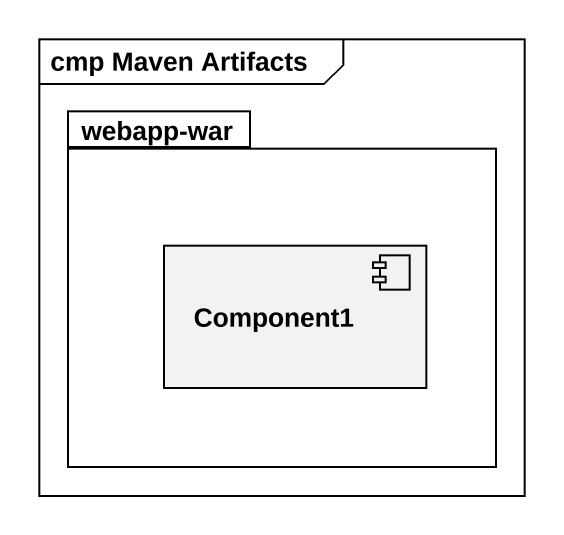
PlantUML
@startuml
mainframe cmp Maven Artifacts
package "webapp-war" as webapp_war {
  component Component1
}
@enduml
